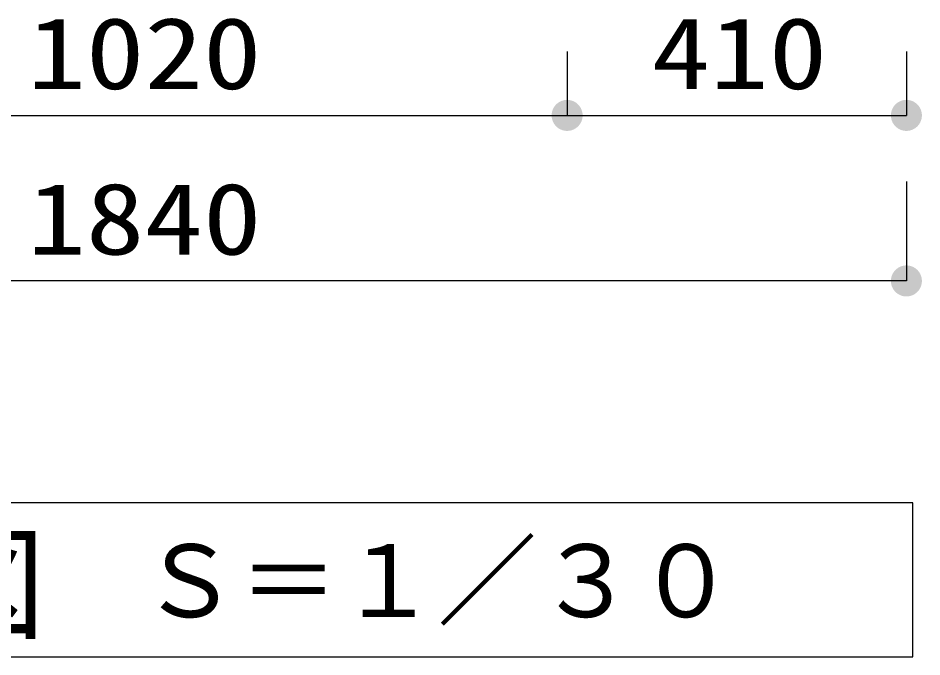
# Model space of a CAD drawing. Units: millimetres, scale not verified. Extents: x -23334 to 8910, y -6308 to 6308.
# Drawn here: x 1211 to 2303, y -4716 to -3944 of the extents above; entities that cross this region are included whole.
import ezdxf
from ezdxf.enums import TextEntityAlignment as Align

# ---------------------------------------------------------------- set-up
doc = ezdxf.new("R2010")
doc.units = ezdxf.units.MM
doc.header["$LTSCALE"] = 30
doc.layers.add('0-2_機器', color=2, linetype='Continuous', lineweight=25)
doc.layers.add('1-7_00クル-フ-6寸法', color=132, linetype='Continuous', lineweight=25)
doc.styles.add('ＭＳ ゴシック', font='')
doc.styles.get('ＭＳ ゴシック').set_extended_font_data('MS Gothic')

msp = doc.modelspace()

# ---------------------------------------------------------------- linework, layer by layer
at = {"layer": '0-2_機器', "color": 3}
msp.add_lwpolyline([(2292.05, -4715.7), (2292.05, -4529.39), (262.72, -4529.39), (262.72, -4715.7)], close=True, dxfattribs=at)
at = {"layer": '1-7_00クル-フ-6寸法', "color": 4}
for p, q in [((1874.12, -3984.46), (1874.12, -4061.48)), ((1874.12, -3984.46), (1874.12, -4061.48)), ((2284.12, -3984.46), (2284.12, -4061.48)), ((854.12, -4061.48), (1874.12, -4061.48)), ((1874.12, -4061.48), (2284.12, -4061.48)), ((2284.12, -4141.48), (2284.12, -4261.48)), ((2284.12, -4261.48), (444.12, -4261.48))]:
    msp.add_line(p, q, dxfattribs=at)
at = {"layer": '1-7_00クル-フ-6寸法'}
for points in [[(1874.12, -4061.48), (1857.69, -4052.45), (1858.95, -4050.46)], [(1874.12, -4061.48), (1857.69, -4052.45), (1858.95, -4050.46)], [(1874.12, -4061.48), (1858.95, -4050.46), (1860.45, -4048.64)], [(1874.12, -4061.48), (1858.95, -4050.46), (1860.45, -4048.64)], [(1874.12, -4061.48), (1860.45, -4048.64), (1862.17, -4047.03)], [(1874.12, -4061.48), (1860.45, -4048.64), (1862.17, -4047.03)], [(1874.12, -4061.48), (1862.17, -4047.03), (1864.07, -4045.65)], [(1874.12, -4061.48), (1862.17, -4047.03), (1864.07, -4045.65)], [(1874.12, -4061.48), (1864.07, -4045.65), (1866.13, -4044.51)], [(1874.12, -4061.48), (1864.07, -4045.65), (1866.13, -4044.51)], [(1874.12, -4061.48), (1866.13, -4044.51), (1868.32, -4043.65)], [(1874.12, -4061.48), (1866.13, -4044.51), (1868.32, -4043.65)], [(1874.12, -4061.48), (1868.32, -4043.65), (1870.6, -4043.06)], [(1874.12, -4061.48), (1868.32, -4043.65), (1870.6, -4043.06)], [(1874.12, -4061.48), (1870.6, -4043.06), (1872.94, -4042.77)], [(1874.12, -4061.48), (1870.6, -4043.06), (1872.94, -4042.77)], [(1874.12, -4061.48), (1872.94, -4042.77), (1875.3, -4042.77)], [(1874.12, -4061.48), (1872.94, -4042.77), (1875.3, -4042.77)], [(1874.12, -4061.48), (1875.3, -4042.77), (1877.63, -4043.06)], [(1874.12, -4061.48), (1875.3, -4042.77), (1877.63, -4043.06)], [(1874.12, -4061.48), (1877.63, -4043.06), (1879.91, -4043.65)], [(1874.12, -4061.48), (1877.63, -4043.06), (1879.91, -4043.65)], [(1874.12, -4061.48), (1879.91, -4043.65), (1882.1, -4044.51)], [(1874.12, -4061.48), (1879.91, -4043.65), (1882.1, -4044.51)], [(1874.12, -4061.48), (1882.1, -4044.51), (1884.16, -4045.65)], [(1874.12, -4061.48), (1882.1, -4044.51), (1884.16, -4045.65)], [(1874.12, -4061.48), (1884.16, -4045.65), (1886.07, -4047.03)], [(1874.12, -4061.48), (1884.16, -4045.65), (1886.07, -4047.03)], [(1874.12, -4061.48), (1886.07, -4047.03), (1887.79, -4048.64)], [(1874.12, -4061.48), (1886.07, -4047.03), (1887.79, -4048.64)], [(1874.12, -4061.48), (1887.79, -4048.64), (1889.29, -4050.46)], [(1874.12, -4061.48), (1887.79, -4048.64), (1889.29, -4050.46)], [(1874.12, -4061.48), (1889.29, -4050.46), (1890.55, -4052.45)], [(1874.12, -4061.48), (1889.29, -4050.46), (1890.55, -4052.45)], [(2284.12, -4061.48), (2267.69, -4052.45), (2268.95, -4050.46)], [(2284.12, -4061.48), (2268.95, -4050.46), (2270.45, -4048.64)], [(2284.12, -4061.48), (2270.45, -4048.64), (2272.17, -4047.03)], [(2284.12, -4061.48), (2272.17, -4047.03), (2274.07, -4045.65)], [(2284.12, -4061.48), (2274.07, -4045.65), (2276.14, -4044.51)], [(2284.12, -4061.48), (2276.14, -4044.51), (2278.33, -4043.65)], [(2284.12, -4061.48), (2278.33, -4043.65), (2280.61, -4043.06)], [(2284.12, -4061.48), (2280.61, -4043.06), (2282.94, -4042.77)], [(2284.12, -4061.48), (2282.94, -4042.77), (2285.3, -4042.77)], [(2284.12, -4061.48), (2285.3, -4042.77), (2287.63, -4043.06)], [(2284.12, -4061.48), (2287.63, -4043.06), (2289.91, -4043.65)], [(2284.12, -4061.48), (2289.91, -4043.65), (2292.1, -4044.51)], [(2284.12, -4061.48), (2292.1, -4044.51), (2294.17, -4045.65)], [(2284.12, -4061.48), (2294.17, -4045.65), (2296.07, -4047.03)], [(2284.12, -4061.48), (2296.07, -4047.03), (2297.79, -4048.64)], [(2284.12, -4061.48), (2297.79, -4048.64), (2299.29, -4050.46)], [(2284.12, -4061.48), (2299.29, -4050.46), (2300.55, -4052.45)], [(1874.12, -4061.48), (1855.37, -4061.48), (1855.52, -4059.13)], [(1874.12, -4061.48), (1855.37, -4061.48), (1855.52, -4059.13)], [(1874.12, -4061.48), (1855.52, -4063.83), (1855.37, -4061.48)], [(1874.12, -4061.48), (1855.52, -4063.83), (1855.37, -4061.48)], [(1874.12, -4061.48), (1855.52, -4059.13), (1855.96, -4056.82)], [(1874.12, -4061.48), (1855.52, -4059.13), (1855.96, -4056.82)], [(1874.12, -4061.48), (1855.96, -4066.14), (1855.52, -4063.83)], [(1874.12, -4061.48), (1855.96, -4066.14), (1855.52, -4063.83)], [(1874.12, -4061.48), (1855.96, -4056.82), (1856.68, -4054.58)], [(1874.12, -4061.48), (1855.96, -4056.82), (1856.68, -4054.58)], [(1874.12, -4061.48), (1856.68, -4068.38), (1855.96, -4066.14)], [(1874.12, -4061.48), (1856.68, -4068.38), (1855.96, -4066.14)], [(1874.12, -4061.48), (1856.68, -4054.58), (1857.69, -4052.45)], [(1874.12, -4061.48), (1856.68, -4054.58), (1857.69, -4052.45)], [(1874.12, -4061.48), (1857.69, -4070.51), (1856.68, -4068.38)], [(1874.12, -4061.48), (1857.69, -4070.51), (1856.68, -4068.38)], [(1874.12, -4061.48), (1858.95, -4072.5), (1857.69, -4070.51)], [(1874.12, -4061.48), (1858.95, -4072.5), (1857.69, -4070.51)], [(1874.12, -4061.48), (1860.45, -4074.31), (1858.95, -4072.5)], [(1874.12, -4061.48), (1860.45, -4074.31), (1858.95, -4072.5)], [(1874.12, -4061.48), (1862.17, -4075.93), (1860.45, -4074.31)], [(1874.12, -4061.48), (1862.17, -4075.93), (1860.45, -4074.31)], [(1874.12, -4061.48), (1864.07, -4077.31), (1862.17, -4075.93)], [(1874.12, -4061.48), (1864.07, -4077.31), (1862.17, -4075.93)], [(1874.12, -4061.48), (1866.13, -4078.44), (1864.07, -4077.31)], [(1874.12, -4061.48), (1866.13, -4078.44), (1864.07, -4077.31)], [(1874.12, -4061.48), (1868.32, -4079.31), (1866.13, -4078.44)], [(1874.12, -4061.48), (1868.32, -4079.31), (1866.13, -4078.44)], [(1874.12, -4061.48), (1870.6, -4079.9), (1868.32, -4079.31)], [(1874.12, -4061.48), (1870.6, -4079.9), (1868.32, -4079.31)], [(1874.12, -4061.48), (1872.94, -4080.19), (1870.6, -4079.9)], [(1874.12, -4061.48), (1872.94, -4080.19), (1870.6, -4079.9)], [(1874.12, -4061.48), (1875.3, -4080.19), (1872.94, -4080.19)], [(1874.12, -4061.48), (1875.3, -4080.19), (1872.94, -4080.19)], [(1874.12, -4061.48), (1890.55, -4052.45), (1891.55, -4054.58)], [(1874.12, -4061.48), (1890.55, -4052.45), (1891.55, -4054.58)], [(1874.12, -4061.48), (1891.55, -4054.58), (1892.28, -4056.82)], [(1874.12, -4061.48), (1891.55, -4054.58), (1892.28, -4056.82)], [(1874.12, -4061.48), (1892.28, -4056.82), (1892.72, -4059.13)], [(1874.12, -4061.48), (1892.28, -4056.82), (1892.72, -4059.13)], [(1874.12, -4061.48), (1892.72, -4059.13), (1892.87, -4061.48)], [(1874.12, -4061.48), (1892.72, -4059.13), (1892.87, -4061.48)], [(1874.12, -4061.48), (1877.63, -4079.9), (1875.3, -4080.19)], [(1874.12, -4061.48), (1879.91, -4079.31), (1877.63, -4079.9)], [(1874.12, -4061.48), (1882.1, -4078.44), (1879.91, -4079.31)], [(1874.12, -4061.48), (1884.16, -4077.31), (1882.1, -4078.44)], [(1874.12, -4061.48), (1886.07, -4075.93), (1884.16, -4077.31)], [(1874.12, -4061.48), (1887.79, -4074.31), (1886.07, -4075.93)], [(1874.12, -4061.48), (1889.29, -4072.5), (1887.79, -4074.31)], [(1874.12, -4061.48), (1890.55, -4070.51), (1889.29, -4072.5)], [(1874.12, -4061.48), (1891.55, -4068.38), (1890.55, -4070.51)], [(1874.12, -4061.48), (1892.28, -4066.14), (1891.55, -4068.38)], [(1874.12, -4061.48), (1892.72, -4063.83), (1892.28, -4066.14)], [(1874.12, -4061.48), (1892.87, -4061.48), (1892.72, -4063.83)], [(1874.12, -4061.48), (1877.63, -4079.9), (1875.3, -4080.19)], [(1874.12, -4061.48), (1879.91, -4079.31), (1877.63, -4079.9)], [(1874.12, -4061.48), (1882.1, -4078.44), (1879.91, -4079.31)], [(1874.12, -4061.48), (1884.16, -4077.31), (1882.1, -4078.44)], [(1874.12, -4061.48), (1886.07, -4075.93), (1884.16, -4077.31)], [(1874.12, -4061.48), (1887.79, -4074.31), (1886.07, -4075.93)], [(1874.12, -4061.48), (1889.29, -4072.5), (1887.79, -4074.31)], [(1874.12, -4061.48), (1890.55, -4070.51), (1889.29, -4072.5)], [(1874.12, -4061.48), (1891.55, -4068.38), (1890.55, -4070.51)], [(1874.12, -4061.48), (1892.28, -4066.14), (1891.55, -4068.38)], [(1874.12, -4061.48), (1892.72, -4063.83), (1892.28, -4066.14)], [(1874.12, -4061.48), (1892.87, -4061.48), (1892.72, -4063.83)], [(2284.12, -4061.48), (2265.37, -4061.48), (2265.52, -4059.13)], [(2284.12, -4061.48), (2265.52, -4063.83), (2265.37, -4061.48)], [(2284.12, -4061.48), (2265.52, -4059.13), (2265.96, -4056.82)], [(2284.12, -4061.48), (2265.96, -4066.14), (2265.52, -4063.83)], [(2284.12, -4061.48), (2265.96, -4056.82), (2266.69, -4054.58)], [(2284.12, -4061.48), (2266.69, -4068.38), (2265.96, -4066.14)], [(2284.12, -4061.48), (2266.69, -4054.58), (2267.69, -4052.45)], [(2284.12, -4061.48), (2267.69, -4070.51), (2266.69, -4068.38)], [(2284.12, -4061.48), (2268.95, -4072.5), (2267.69, -4070.51)], [(2284.12, -4061.48), (2270.45, -4074.31), (2268.95, -4072.5)], [(2284.12, -4061.48), (2272.17, -4075.93), (2270.45, -4074.31)], [(2284.12, -4061.48), (2274.07, -4077.31), (2272.17, -4075.93)], [(2284.12, -4061.48), (2276.14, -4078.44), (2274.07, -4077.31)], [(2284.12, -4061.48), (2278.33, -4079.31), (2276.14, -4078.44)], [(2284.12, -4061.48), (2280.61, -4079.9), (2278.33, -4079.31)], [(2284.12, -4061.48), (2282.94, -4080.19), (2280.61, -4079.9)], [(2284.12, -4061.48), (2285.3, -4080.19), (2282.94, -4080.19)], [(2284.12, -4061.48), (2300.55, -4052.45), (2301.55, -4054.58)], [(2284.12, -4061.48), (2301.55, -4054.58), (2302.28, -4056.82)], [(2284.12, -4061.48), (2302.28, -4056.82), (2302.72, -4059.13)], [(2284.12, -4061.48), (2302.72, -4059.13), (2302.87, -4061.48)], [(2284.12, -4061.48), (2287.63, -4079.9), (2285.3, -4080.19)], [(2284.12, -4061.48), (2289.91, -4079.31), (2287.63, -4079.9)], [(2284.12, -4061.48), (2292.1, -4078.44), (2289.91, -4079.31)], [(2284.12, -4061.48), (2294.17, -4077.31), (2292.1, -4078.44)], [(2284.12, -4061.48), (2296.07, -4075.93), (2294.17, -4077.31)], [(2284.12, -4061.48), (2297.79, -4074.31), (2296.07, -4075.93)], [(2284.12, -4061.48), (2299.29, -4072.5), (2297.79, -4074.31)], [(2284.12, -4061.48), (2300.55, -4070.51), (2299.29, -4072.5)], [(2284.12, -4061.48), (2301.55, -4068.38), (2300.55, -4070.51)], [(2284.12, -4061.48), (2302.28, -4066.14), (2301.55, -4068.38)], [(2284.12, -4061.48), (2302.72, -4063.83), (2302.28, -4066.14)], [(2284.12, -4061.48), (2302.87, -4061.48), (2302.72, -4063.83)], [(2284.12, -4261.48), (2268.95, -4250.46), (2270.45, -4248.64)], [(2284.12, -4261.48), (2270.45, -4248.64), (2272.17, -4247.03)], [(2284.12, -4261.48), (2272.17, -4247.03), (2274.07, -4245.65)], [(2284.12, -4261.48), (2274.07, -4245.65), (2276.14, -4244.51)], [(2284.12, -4261.48), (2276.14, -4244.51), (2278.33, -4243.65)], [(2284.12, -4261.48), (2278.33, -4243.65), (2280.61, -4243.06)], [(2284.12, -4261.48), (2280.61, -4243.06), (2282.94, -4242.77)], [(2284.12, -4261.48), (2282.94, -4242.77), (2285.3, -4242.77)], [(2284.12, -4261.48), (2285.3, -4242.77), (2287.63, -4243.06)], [(2284.12, -4261.48), (2287.63, -4243.06), (2289.91, -4243.65)], [(2284.12, -4261.48), (2289.91, -4243.65), (2292.1, -4244.51)], [(2284.12, -4261.48), (2292.1, -4244.51), (2294.17, -4245.65)], [(2284.12, -4261.48), (2294.17, -4245.65), (2296.07, -4247.03)], [(2284.12, -4261.48), (2296.07, -4247.03), (2297.79, -4248.64)], [(2284.12, -4261.48), (2297.79, -4248.64), (2299.29, -4250.46)], [(2284.12, -4261.48), (2265.37, -4261.48), (2265.52, -4259.13)], [(2284.12, -4261.48), (2265.52, -4259.13), (2265.96, -4256.82)], [(2284.12, -4261.48), (2265.96, -4256.82), (2266.69, -4254.58)], [(2284.12, -4261.48), (2266.69, -4254.58), (2267.69, -4252.45)], [(2284.12, -4261.48), (2267.69, -4252.45), (2268.95, -4250.46)], [(2284.12, -4261.48), (2299.29, -4250.46), (2300.55, -4252.45)], [(2284.12, -4261.48), (2300.55, -4252.45), (2301.55, -4254.58)], [(2284.12, -4261.48), (2301.55, -4254.58), (2302.28, -4256.82)], [(2284.12, -4261.48), (2302.28, -4256.82), (2302.72, -4259.13)], [(2284.12, -4261.48), (2302.72, -4259.13), (2302.87, -4261.48)], [(2284.12, -4261.48), (2265.52, -4263.83), (2265.37, -4261.48)], [(2284.12, -4261.48), (2265.96, -4266.14), (2265.52, -4263.83)], [(2284.12, -4261.48), (2266.69, -4268.38), (2265.96, -4266.14)], [(2284.12, -4261.48), (2267.69, -4270.51), (2266.69, -4268.38)], [(2284.12, -4261.48), (2268.95, -4272.5), (2267.69, -4270.51)], [(2284.12, -4261.48), (2270.45, -4274.31), (2268.95, -4272.5)], [(2284.12, -4261.48), (2272.17, -4275.93), (2270.45, -4274.31)], [(2284.12, -4261.48), (2274.07, -4277.31), (2272.17, -4275.93)], [(2284.12, -4261.48), (2276.14, -4278.44), (2274.07, -4277.31)], [(2284.12, -4261.48), (2278.33, -4279.31), (2276.14, -4278.44)], [(2284.12, -4261.48), (2280.61, -4279.9), (2278.33, -4279.31)], [(2284.12, -4261.48), (2282.94, -4280.19), (2280.61, -4279.9)], [(2284.12, -4261.48), (2285.3, -4280.19), (2282.94, -4280.19)], [(2284.12, -4261.48), (2287.63, -4279.9), (2285.3, -4280.19)], [(2284.12, -4261.48), (2289.91, -4279.31), (2287.63, -4279.9)], [(2284.12, -4261.48), (2292.1, -4278.44), (2289.91, -4279.31)], [(2284.12, -4261.48), (2294.17, -4277.31), (2292.1, -4278.44)], [(2284.12, -4261.48), (2296.07, -4275.93), (2294.17, -4277.31)], [(2284.12, -4261.48), (2297.79, -4274.31), (2296.07, -4275.93)], [(2284.12, -4261.48), (2299.29, -4272.5), (2297.79, -4274.31)], [(2284.12, -4261.48), (2300.55, -4270.51), (2299.29, -4272.5)], [(2284.12, -4261.48), (2301.55, -4268.38), (2300.55, -4270.51)], [(2284.12, -4261.48), (2302.28, -4266.14), (2301.55, -4268.38)], [(2284.12, -4261.48), (2302.72, -4263.83), (2302.28, -4266.14)], [(2284.12, -4261.48), (2302.87, -4261.48), (2302.72, -4263.83)]]:
    msp.add_solid(points, dxfattribs=at)

# ---------------------------------------------------------------- texts
at = {"layer": '0-2_機器', "color": 4, "style": 'ＭＳ ゴシック'}
for s, height, p in [('Ｂ－Ｂ断面図', 110, (343.96, -4715.67)), ('Ｓ＝１／３０', 87.98, (1357.52, -4694))]:
    msp.add_text(s, height=height, dxfattribs=at).set_placement(p, align=Align.BOTTOM_LEFT)
at = {"layer": '1-7_00クル-フ-6寸法', "color": 3, "style": 'ＭＳ ゴシック', "width": 1.2}
for s, p in [('1020', (1221.83, -4055.63)), ('410', (1976.26, -4055.63)), ('1840', (1221.83, -4255.63))]:
    msp.add_text(s, height=86.66, dxfattribs=at).set_placement(p, align=Align.BOTTOM_LEFT)

doc.saveas('drawing.dxf')
